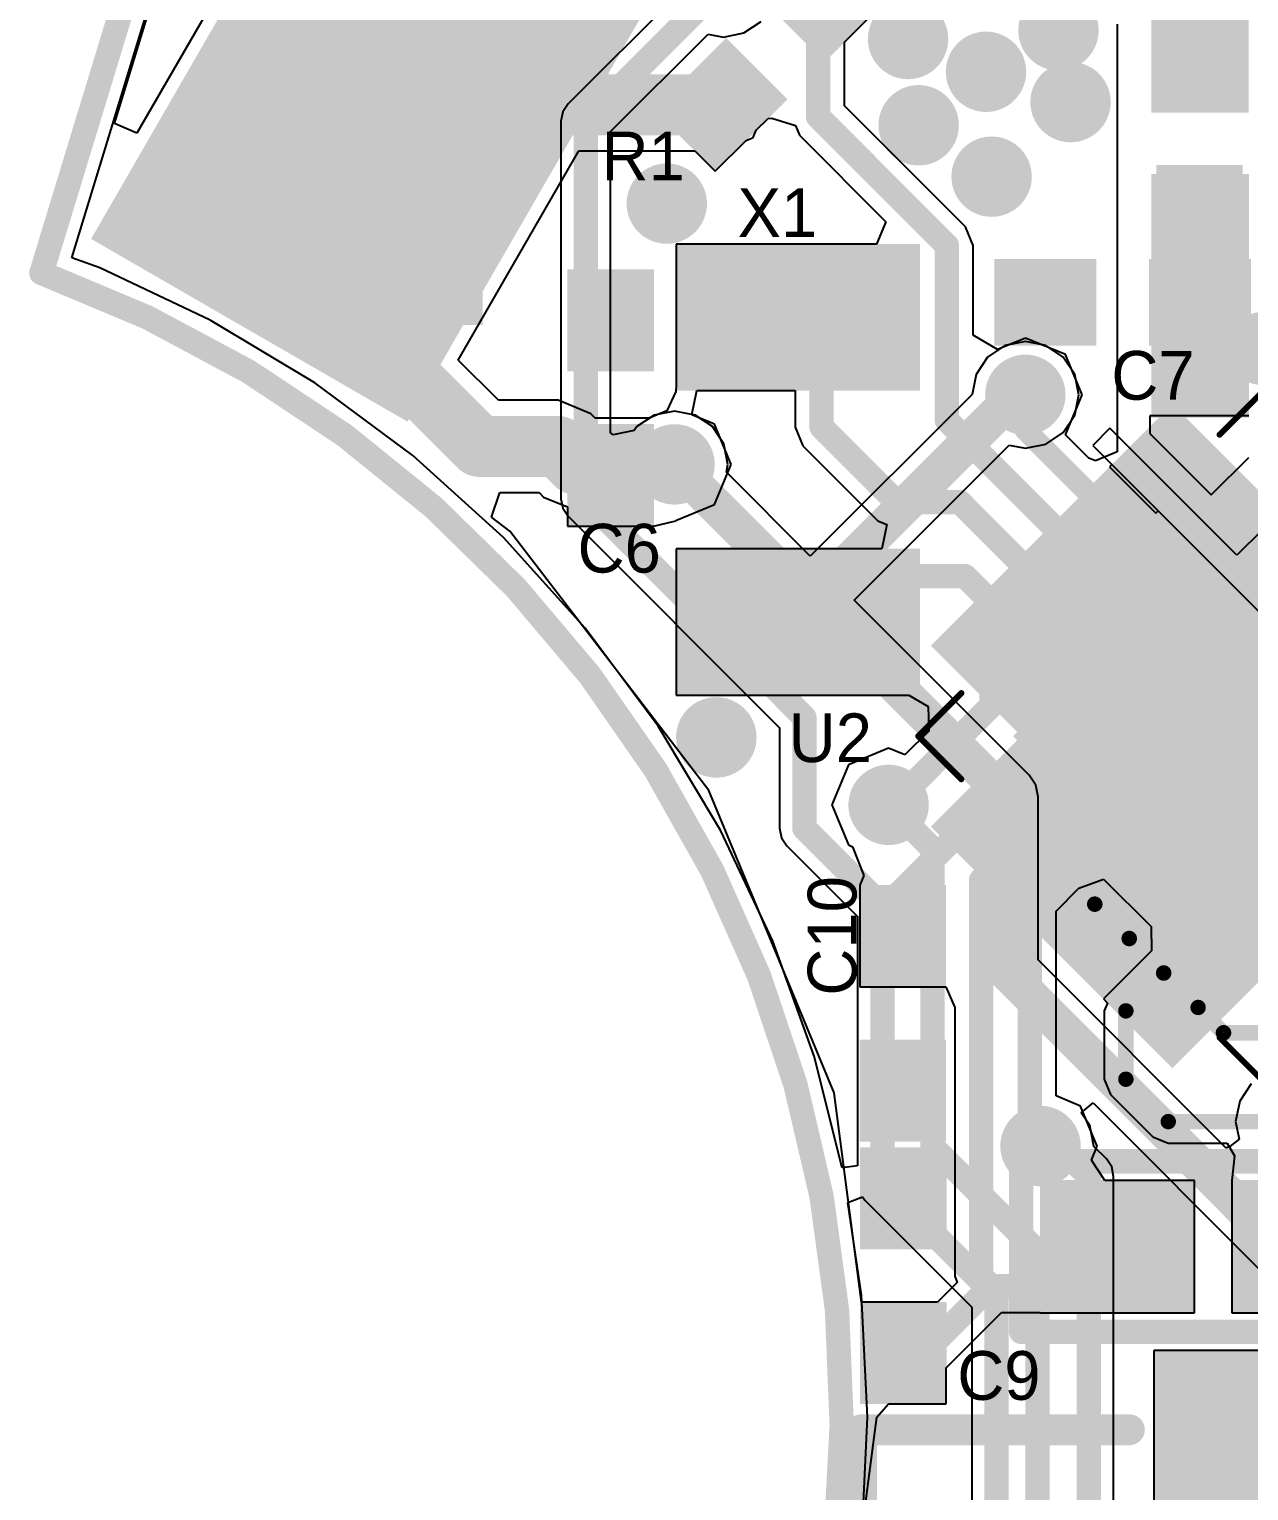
# Model space of a CAD drawing. Header units: millimetres. Extents: x 64.1 to 110.6, y 33.8 to 63.7.
# Drawn here: x 64.09 to 74.1, y 44.92 to 56.92 of the extents above; entities that cross this region are included whole.
import ezdxf

# ---------------------------------------------------------------- set-up
doc = ezdxf.new("R2010")
doc.units = ezdxf.units.MM
for name, color, linetype in [('BottomLayer', 5, 'Continuous'), ('KeepOutLayer', 6, 'Continuous'), ('MultiLayer', 9, 'Continuous'), ('TopLayer', 1, 'Continuous'), ('TopOverlay', 2, 'Continuous'), ('TopPaste', 8, 'Continuous'), ('TopSolder', 216, 'Continuous'), ('ViaHoleLayer', 16, 'Continuous')]:
    doc.layers.add(name, color=color, linetype=linetype)

# ---------------------------------------------------------------- blocks, each defined once
blk = doc.blocks.new('BUZZER_9X9_1')
at = {"layer": 'TopLayer'}
for points in [[(-0.65, -1.75), (0.65, -1.75), (-0.65, 1.75), (0.65, 1.75)], [(8.05, -1.75), (9.35, -1.75), (8.05, 1.75), (9.35, 1.75)]]:
    blk.add_solid(points, dxfattribs=at)
at = {"layer": 'TopOverlay', "const_width": 0.254}
for points in [[(8.9, 4.75), (-0.1, 4.75)], [(-0.1, 2.1), (-0.1, 4.75)], [(3.25, 3.25), (3.25, 4.75)], [(5.25, 3.25), (5.25, 4.75)], [(8.9, 2.05), (8.9, 4.7)], [(5.25, 3.25), (3.25, 3.25)], [(-0.1, -4.25), (-0.1, -2.05)], [(8.9, -4.25), (8.9, -2.05)], [(5.25, -2.7), (3.25, -2.7)], [(3.25, -4.2), (3.25, -2.7)], [(5.25, -4.2), (5.25, -2.7)], [(8.9, -4.25), (-0.1, -4.25)]]:
    blk.add_lwpolyline(points, dxfattribs=at)
at = {"layer": 'TopOverlay', "const_width": 0.127}
for points in [[(-0.163, 4.75, 1), (-0.036, 4.75, 1)], [(-0.163, 4.75, 1), (-0.036, 4.75, 1)], [(3.186, 4.75, 1), (3.313, 4.75, 1)], [(5.186, 4.75, 1), (5.313, 4.75, 1)], [(8.836, 4.75, 1), (8.963, 4.75, 1)], [(8.836, 4.7, 1), (8.963, 4.7, 1)], [(3.637, 4.1, 1), (3.764, 4.1, 1)], [(4.887, 4.1, 1), (5.014, 4.1, 1)], [(3.858, 3.607, 1), (3.985, 3.607, 1)], [(4.715, 3.607, 1), (4.842, 3.607, 1)], [(3.186, 3.25, 1), (3.313, 3.25, 1)], [(3.186, 3.25, 1), (3.313, 3.25, 1)], [(5.186, 3.25, 1), (5.313, 3.25, 1)], [(5.186, 3.25, 1), (5.313, 3.25, 1)], [(-0.163, 2.1, 1), (-0.036, 2.1, 1)], [(8.836, 2.05, 1), (8.963, 2.05, 1)], [(-0.163, -2.05, 1), (-0.036, -2.05, 1)], [(8.836, -2.05, 1), (8.963, -2.05, 1)], [(3.186, -2.7, 1), (3.313, -2.7, 1)], [(3.186, -2.7, 1), (3.313, -2.7, 1)], [(5.186, -2.7, 1), (5.313, -2.7, 1)], [(5.186, -2.7, 1), (5.313, -2.7, 1)], [(3.758, -3.057, 1), (3.885, -3.057, 1)], [(4.615, -3.057, 1), (4.742, -3.057, 1)], [(3.586, -3.55, 1), (3.713, -3.55, 1)], [(4.836, -3.55, 1), (4.963, -3.55, 1)], [(3.186, -4.2, 1), (3.313, -4.2, 1)], [(5.186, -4.2, 1), (5.313, -4.2, 1)], [(-0.163, -4.25, 1), (-0.036, -4.25, 1)], [(-0.163, -4.25, 1), (-0.036, -4.25, 1)], [(8.836, -4.25, 1), (8.963, -4.25, 1)], [(8.836, -4.25, 1), (8.963, -4.25, 1)]]:
    blk.add_lwpolyline(points, format="xyb", close=True, dxfattribs=at)
at = {"layer": 'TopOverlay', "const_width": 0.254}
for points in [[(3.7, 4.1, -0.56619), (4.95, 4.1)], [(3.921, 3.607, -0.566188), (4.779, 3.607)], [(4.679, -3.057, -0.566188), (3.821, -3.057)], [(4.9, -3.55, -0.56619), (3.65, -3.55)]]:
    blk.add_lwpolyline(points, format="xyb", dxfattribs=at)
at = {"layer": 'TopPaste'}
for points in [[(-0.65, -1.75), (0.65, -1.75), (-0.65, 1.75), (0.65, 1.75)], [(8.05, -1.75), (9.35, -1.75), (8.05, 1.75), (9.35, 1.75)]]:
    blk.add_solid(points, dxfattribs=at)
at = {"layer": 'TopSolder'}
for points in [[(-0.752, -1.852), (0.752, -1.852), (-0.752, 1.852), (0.752, 1.852)], [(7.948, -1.852), (9.452, -1.852), (7.948, 1.852), (9.452, 1.852)]]:
    blk.add_solid(points, dxfattribs=at)
blk = doc.blocks.new('0402_8')
at = {"layer": 'TopLayer'}
for points in [[(-0.9525, -0.254), (-0.3175, -0.254), (-0.9525, 0.254), (-0.3175, 0.254)], [(0.3175, -0.254), (0.9525, -0.254), (0.3175, 0.254), (0.9525, 0.254)]]:
    blk.add_solid(points, dxfattribs=at)
at = {"layer": 'TopPaste'}
for points in [[(-0.9525, -0.254), (-0.3175, -0.254), (-0.9525, 0.254), (-0.3175, 0.254)], [(0.3175, -0.254), (0.9525, -0.254), (0.3175, 0.254), (0.9525, 0.254)]]:
    blk.add_solid(points, dxfattribs=at)
at = {"layer": 'TopSolder'}
for points in [[(-1.0541, -0.3556), (-0.2159, -0.3556), (-1.0541, 0.3556), (-0.2159, 0.3556)], [(0.2159, -0.3556), (1.0541, -0.3556), (0.2159, 0.3556), (1.0541, 0.3556)]]:
    blk.add_solid(points, dxfattribs=at)
blk = doc.blocks.new('EM9304V01_QFN28_4X4_13')
at = {"layer": 'TopLayer'}
for points in [[(-1.3, 1.55), (-1.1, 1.55), (-1.3, 2.35), (-1.1, 2.35)], [(-0.9, 1.55), (-0.7, 1.55), (-0.9, 2.35), (-0.7, 2.35)], [(-0.515, 1.55), (-0.285, 1.55), (-0.515, 2.35), (-0.285, 2.35)], [(-0.1, 1.55), (0.1, 1.55), (-0.1, 2.35), (0.1, 2.35)], [(0.3, 1.55), (0.5, 1.55), (0.3, 2.35), (0.5, 2.35)], [(0.7, 1.55), (0.9, 1.55), (0.7, 2.35), (0.9, 2.35)], [(1.1, 1.55), (1.3, 1.55), (1.1, 2.35), (1.3, 2.35)], [(-1.55, 1.1), (-1.55, 1.3), (-2.35, 1.1), (-2.35, 1.3)], [(-1.2, -1.2), (1.2, -1.2), (-1.2, 1.2), (1.2, 1.2)], [(2.35, 1.1), (2.35, 1.3), (1.55, 1.1), (1.55, 1.3)], [(-1.55, 0.7), (-1.55, 0.9), (-2.35, 0.7), (-2.35, 0.9)], [(2.35, 0.7), (2.35, 0.9), (1.55, 0.7), (1.55, 0.9)], [(-1.55, 0.3), (-1.55, 0.5), (-2.35, 0.3), (-2.35, 0.5)], [(2.35, 0.3), (2.35, 0.5), (1.55, 0.3), (1.55, 0.5)], [(-1.55, -0.1), (-1.55, 0.1), (-2.35, -0.1), (-2.35, 0.1)], [(2.35, -0.1), (2.35, 0.1), (1.55, -0.1), (1.55, 0.1)], [(-1.55, -0.5), (-1.55, -0.3), (-2.35, -0.5), (-2.35, -0.3)], [(2.35, -0.515), (2.35, -0.285), (1.55, -0.515), (1.55, -0.285)], [(-1.55, -0.9), (-1.55, -0.7), (-2.35, -0.9), (-2.35, -0.7)], [(2.35, -0.9), (2.35, -0.7), (1.55, -0.9), (1.55, -0.7)], [(-1.55, -1.3), (-1.55, -1.1), (-2.35, -1.3), (-2.35, -1.1)], [(2.35, -1.3), (2.35, -1.1), (1.55, -1.3), (1.55, -1.1)], [(-1.3, -2.35), (-1.1, -2.35), (-1.3, -1.55), (-1.1, -1.55)], [(-0.9, -2.35), (-0.7, -2.35), (-0.9, -1.55), (-0.7, -1.55)], [(-0.5, -2.35), (-0.3, -2.35), (-0.5, -1.55), (-0.3, -1.55)], [(-0.1, -2.35), (0.1, -2.35), (-0.1, -1.55), (0.1, -1.55)], [(0.3, -2.35), (0.5, -2.35), (0.3, -1.55), (0.5, -1.55)], [(0.7, -2.35), (0.9, -2.35), (0.7, -1.55), (0.9, -1.55)], [(1.1, -2.35), (1.3, -2.35), (1.1, -1.55), (1.3, -1.55)]]:
    blk.add_solid(points, dxfattribs=at)
at = {"layer": 'TopOverlay'}
for points, const_width in [([(-2.2, 2.25, 1), (-2.3, 2.25, 1)], 0.5), ([(-2.425, 2.25, 1), (-2.175, 2.25, 1)], 0.25), ([(-2.325, 2.25, 1), (-2.075, 2.25, 1)], 0.25), ([(-2.013, 2, 1), (-1.988, 2, 1)], 0.025), ([(-2.013, 2, 1), (-1.988, 2, 1)], 0.025), ([(-1.513, 2, 1), (-1.488, 2, 1)], 0.025), ([(1.488, 2, 1), (1.513, 2, 1)], 0.025), ([(1.988, 2, 1), (2.013, 2, 1)], 0.025), ([(1.988, 2, 1), (2.013, 2, 1)], 0.025), ([(-2.013, 1.5, 1), (-1.988, 1.5, 1)], 0.025), ([(1.988, 1.5, 1), (2.013, 1.5, 1)], 0.025), ([(-2.012, -1.5, 1), (-1.987, -1.5, 1)], 0.025), ([(1.988, -1.5, 1), (2.013, -1.5, 1)], 0.025), ([(-2.012, -2, 1), (-1.987, -2, 1)], 0.025), ([(-2.012, -2, 1), (-1.987, -2, 1)], 0.025), ([(-1.513, -2, 1), (-1.488, -2, 1)], 0.025), ([(1.488, -2, 1), (1.513, -2, 1)], 0.025), ([(1.988, -2, 1), (2.013, -2, 1)], 0.025), ([(1.988, -2, 1), (2.013, -2, 1)], 0.025)]:
    blk.add_lwpolyline(points, format="xyb", close=True, dxfattribs=dict(at, const_width=const_width))
at = {"layer": 'TopOverlay', "const_width": 0.05}
for points in [[(-2, 2), (-1.5, 2)], [(-2, 1.5), (-2, 2)], [(1.5, 2), (2, 2)], [(2, 1.5), (2, 2)], [(-2, -2), (-2, -1.5)], [(2, -2), (2, -1.5)], [(-2, -2), (-1.5, -2)], [(1.5, -2), (2, -2)]]:
    blk.add_lwpolyline(points, dxfattribs=at)
at = {"layer": 'TopPaste'}
for points in [[(-1.3, 1.55), (-1.1, 1.55), (-1.3, 2.35), (-1.1, 2.35)], [(-0.9, 1.55), (-0.7, 1.55), (-0.9, 2.35), (-0.7, 2.35)], [(-0.515, 1.55), (-0.285, 1.55), (-0.515, 2.35), (-0.285, 2.35)], [(-0.1, 1.55), (0.1, 1.55), (-0.1, 2.35), (0.1, 2.35)], [(0.3, 1.55), (0.5, 1.55), (0.3, 2.35), (0.5, 2.35)], [(0.7, 1.55), (0.9, 1.55), (0.7, 2.35), (0.9, 2.35)], [(1.1, 1.55), (1.3, 1.55), (1.1, 2.35), (1.3, 2.35)], [(-1.55, 1.1), (-1.55, 1.3), (-2.35, 1.1), (-2.35, 1.3)], [(-1.2, -1.2), (1.2, -1.2), (-1.2, 1.2), (1.2, 1.2)], [(2.35, 1.1), (2.35, 1.3), (1.55, 1.1), (1.55, 1.3)], [(-1.55, 0.7), (-1.55, 0.9), (-2.35, 0.7), (-2.35, 0.9)], [(2.35, 0.7), (2.35, 0.9), (1.55, 0.7), (1.55, 0.9)], [(-1.55, 0.3), (-1.55, 0.5), (-2.35, 0.3), (-2.35, 0.5)], [(2.35, 0.3), (2.35, 0.5), (1.55, 0.3), (1.55, 0.5)], [(-1.55, -0.1), (-1.55, 0.1), (-2.35, -0.1), (-2.35, 0.1)], [(2.35, -0.1), (2.35, 0.1), (1.55, -0.1), (1.55, 0.1)], [(-1.55, -0.5), (-1.55, -0.3), (-2.35, -0.5), (-2.35, -0.3)], [(2.35, -0.515), (2.35, -0.285), (1.55, -0.515), (1.55, -0.285)], [(-1.55, -0.9), (-1.55, -0.7), (-2.35, -0.9), (-2.35, -0.7)], [(2.35, -0.9), (2.35, -0.7), (1.55, -0.9), (1.55, -0.7)], [(-1.55, -1.3), (-1.55, -1.1), (-2.35, -1.3), (-2.35, -1.1)], [(2.35, -1.3), (2.35, -1.1), (1.55, -1.3), (1.55, -1.1)], [(-1.3, -2.35), (-1.1, -2.35), (-1.3, -1.55), (-1.1, -1.55)], [(-0.9, -2.35), (-0.7, -2.35), (-0.9, -1.55), (-0.7, -1.55)], [(-0.5, -2.35), (-0.3, -2.35), (-0.5, -1.55), (-0.3, -1.55)], [(-0.1, -2.35), (0.1, -2.35), (-0.1, -1.55), (0.1, -1.55)], [(0.3, -2.35), (0.5, -2.35), (0.3, -1.55), (0.5, -1.55)], [(0.7, -2.35), (0.9, -2.35), (0.7, -1.55), (0.9, -1.55)], [(1.1, -2.35), (1.3, -2.35), (1.1, -1.55), (1.3, -1.55)]]:
    blk.add_solid(points, dxfattribs=at)
at = {"layer": 'TopSolder'}
for points in [[(-1.402, 1.448), (-0.998, 1.448), (-1.402, 2.452), (-0.998, 2.452)], [(-1.002, 1.448), (-0.598, 1.448), (-1.002, 2.452), (-0.598, 2.452)], [(-0.617, 1.448), (-0.183, 1.448), (-0.617, 2.452), (-0.183, 2.452)], [(-0.202, 1.448), (0.202, 1.448), (-0.202, 2.452), (0.202, 2.452)], [(0.198, 1.448), (0.602, 1.448), (0.198, 2.452), (0.602, 2.452)], [(0.598, 1.448), (1.002, 1.448), (0.598, 2.452), (1.002, 2.452)], [(0.998, 1.448), (1.402, 1.448), (0.998, 2.452), (1.402, 2.452)], [(-1.45, -1.45), (1.45, -1.45), (-1.45, 1.45), (1.45, 1.45)], [(-1.448, 0.998), (-1.448, 1.402), (-2.452, 0.998), (-2.452, 1.402)], [(2.452, 0.998), (2.452, 1.402), (1.448, 0.998), (1.448, 1.402)], [(-1.302, -1.302), (1.302, -1.302), (-1.302, 1.302), (1.302, 1.302)], [(-1.448, 0.598), (-1.448, 1.002), (-2.452, 0.598), (-2.452, 1.002)], [(2.452, 0.598), (2.452, 1.002), (1.448, 0.598), (1.448, 1.002)], [(-1.448, 0.198), (-1.448, 0.602), (-2.452, 0.198), (-2.452, 0.602)], [(2.452, 0.198), (2.452, 0.602), (1.448, 0.198), (1.448, 0.602)], [(-1.448, -0.202), (-1.448, 0.202), (-2.452, -0.202), (-2.452, 0.202)], [(2.452, -0.202), (2.452, 0.202), (1.448, -0.202), (1.448, 0.202)], [(-1.448, -0.602), (-1.448, -0.198), (-2.452, -0.602), (-2.452, -0.198)], [(2.452, -0.617), (2.452, -0.183), (1.448, -0.617), (1.448, -0.183)], [(-1.448, -1.002), (-1.448, -0.598), (-2.452, -1.002), (-2.452, -0.598)], [(2.452, -1.002), (2.452, -0.598), (1.448, -1.002), (1.448, -0.598)], [(-1.448, -1.402), (-1.448, -0.998), (-2.452, -1.402), (-2.452, -0.998)], [(2.452, -1.402), (2.452, -0.998), (1.448, -1.402), (1.448, -0.998)], [(-1.402, -2.452), (-0.998, -2.452), (-1.402, -1.448), (-0.998, -1.448)], [(-1.002, -2.452), (-0.598, -2.452), (-1.002, -1.448), (-0.598, -1.448)], [(-0.602, -2.452), (-0.198, -2.452), (-0.602, -1.448), (-0.198, -1.448)], [(-0.202, -2.452), (0.202, -2.452), (-0.202, -1.448), (0.202, -1.448)], [(0.198, -2.452), (0.602, -2.452), (0.198, -1.448), (0.602, -1.448)], [(0.598, -2.452), (1.002, -2.452), (0.598, -1.448), (1.002, -1.448)], [(0.998, -2.452), (1.402, -2.452), (0.998, -1.448), (1.402, -1.448)]]:
    blk.add_solid(points, dxfattribs=at)
blk = doc.blocks.new('0402_17')
at = {"layer": 'TopLayer'}
for points in [[(-0.9525, -0.254), (-0.3175, -0.254), (-0.9525, 0.254), (-0.3175, 0.254)], [(0.3175, -0.254), (0.9525, -0.254), (0.3175, 0.254), (0.9525, 0.254)]]:
    blk.add_solid(points, dxfattribs=at)
at = {"layer": 'TopPaste'}
for points in [[(-0.9525, -0.254), (-0.3175, -0.254), (-0.9525, 0.254), (-0.3175, 0.254)], [(0.3175, -0.254), (0.9525, -0.254), (0.3175, 0.254), (0.9525, 0.254)]]:
    blk.add_solid(points, dxfattribs=at)
at = {"layer": 'TopSolder'}
for points in [[(-1.0541, -0.3556), (-0.2159, -0.3556), (-1.0541, 0.3556), (-0.2159, 0.3556)], [(0.2159, -0.3556), (1.0541, -0.3556), (0.2159, 0.3556), (1.0541, 0.3556)]]:
    blk.add_solid(points, dxfattribs=at)
blk = doc.blocks.new('0402_18')
at = {"layer": 'TopLayer'}
for points in [[(-0.9525, -0.254), (-0.3175, -0.254), (-0.9525, 0.254), (-0.3175, 0.254)], [(0.3175, -0.254), (0.9525, -0.254), (0.3175, 0.254), (0.9525, 0.254)]]:
    blk.add_solid(points, dxfattribs=at)
at = {"layer": 'TopPaste'}
for points in [[(-0.9525, -0.254), (-0.3175, -0.254), (-0.9525, 0.254), (-0.3175, 0.254)], [(0.3175, -0.254), (0.9525, -0.254), (0.3175, 0.254), (0.9525, 0.254)]]:
    blk.add_solid(points, dxfattribs=at)
at = {"layer": 'TopSolder'}
for points in [[(-1.0541, -0.3556), (-0.2159, -0.3556), (-1.0541, 0.3556), (-0.2159, 0.3556)], [(0.2159, -0.3556), (1.0541, -0.3556), (0.2159, 0.3556), (1.0541, 0.3556)]]:
    blk.add_solid(points, dxfattribs=at)
blk = doc.blocks.new('0402_19')
at = {"layer": 'TopLayer'}
for points in [[(-0.9525, -0.254), (-0.3175, -0.254), (-0.9525, 0.254), (-0.3175, 0.254)], [(0.3175, -0.254), (0.9525, -0.254), (0.3175, 0.254), (0.9525, 0.254)]]:
    blk.add_solid(points, dxfattribs=at)
at = {"layer": 'TopPaste'}
for points in [[(-0.9525, -0.254), (-0.3175, -0.254), (-0.9525, 0.254), (-0.3175, 0.254)], [(0.3175, -0.254), (0.9525, -0.254), (0.3175, 0.254), (0.9525, 0.254)]]:
    blk.add_solid(points, dxfattribs=at)
at = {"layer": 'TopSolder'}
for points in [[(-1.0541, -0.3556), (-0.2159, -0.3556), (-1.0541, 0.3556), (-0.2159, 0.3556)], [(0.2159, -0.3556), (1.0541, -0.3556), (0.2159, 0.3556), (1.0541, 0.3556)]]:
    blk.add_solid(points, dxfattribs=at)
blk = doc.blocks.new('0603_21')
at = {"layer": 'TopLayer'}
for points in [[(-1.321, -0.445), (-0.254, -0.445), (-1.321, 0.445), (-0.254, 0.445)], [(0.254, -0.445), (1.321, -0.445), (0.254, 0.445), (1.321, 0.445)]]:
    blk.add_solid(points, dxfattribs=at)
at = {"layer": 'TopOverlay', "const_width": 0.2}
for points in [[(1.576, 0.7), (-1.576, 0.7)], [(-1.576, 0.7), (-1.576, -0.7)], [(1.576, 0.7), (1.576, -0.7)], [(1.576, -0.7), (-1.576, -0.7)]]:
    blk.add_lwpolyline(points, dxfattribs=at)
at = {"layer": 'TopOverlay', "const_width": 0.1}
for points in [[(-1.626, 0.7, 1), (-1.526, 0.7, 1)], [(-1.626, 0.7, 1), (-1.526, 0.7, 1)], [(1.526, 0.7, 1), (1.626, 0.7, 1)], [(1.526, 0.7, 1), (1.626, 0.7, 1)], [(-1.626, -0.7, 1), (-1.526, -0.7, 1)], [(-1.626, -0.7, 1), (-1.526, -0.7, 1)], [(1.526, -0.7, 1), (1.626, -0.7, 1)], [(1.526, -0.7, 1), (1.626, -0.7, 1)]]:
    blk.add_lwpolyline(points, format="xyb", close=True, dxfattribs=at)
at = {"layer": 'TopPaste'}
for points in [[(-1.321, -0.445), (-0.254, -0.445), (-1.321, 0.445), (-0.254, 0.445)], [(0.254, -0.445), (1.321, -0.445), (0.254, 0.445), (1.321, 0.445)]]:
    blk.add_solid(points, dxfattribs=at)
at = {"layer": 'TopSolder'}
for points in [[(-1.422, -0.546), (-0.152, -0.546), (-1.422, 0.546), (-0.152, 0.546)], [(0.152, -0.546), (1.422, -0.546), (0.152, 0.546), (1.422, 0.546)]]:
    blk.add_solid(points, dxfattribs=at)
blk = doc.blocks.new('0402_22')
at = {"layer": 'TopLayer'}
for points in [[(-0.9525, -0.254), (-0.3175, -0.254), (-0.9525, 0.254), (-0.3175, 0.254)], [(0.3175, -0.254), (0.9525, -0.254), (0.3175, 0.254), (0.9525, 0.254)]]:
    blk.add_solid(points, dxfattribs=at)
at = {"layer": 'TopPaste'}
for points in [[(-0.9525, -0.254), (-0.3175, -0.254), (-0.9525, 0.254), (-0.3175, 0.254)], [(0.3175, -0.254), (0.9525, -0.254), (0.3175, 0.254), (0.9525, 0.254)]]:
    blk.add_solid(points, dxfattribs=at)
at = {"layer": 'TopSolder'}
for points in [[(-1.0541, -0.3556), (-0.2159, -0.3556), (-1.0541, 0.3556), (-0.2159, 0.3556)], [(0.2159, -0.3556), (1.0541, -0.3556), (0.2159, 0.3556), (1.0541, 0.3556)]]:
    blk.add_solid(points, dxfattribs=at)
blk = doc.blocks.new('0402_23')
at = {"layer": 'TopLayer'}
for points in [[(-0.9525, -0.254), (-0.3175, -0.254), (-0.9525, 0.254), (-0.3175, 0.254)], [(0.3175, -0.254), (0.9525, -0.254), (0.3175, 0.254), (0.9525, 0.254)]]:
    blk.add_solid(points, dxfattribs=at)
at = {"layer": 'TopPaste'}
for points in [[(-0.9525, -0.254), (-0.3175, -0.254), (-0.9525, 0.254), (-0.3175, 0.254)], [(0.3175, -0.254), (0.9525, -0.254), (0.3175, 0.254), (0.9525, 0.254)]]:
    blk.add_solid(points, dxfattribs=at)
at = {"layer": 'TopSolder'}
for points in [[(-1.0541, -0.3556), (-0.2159, -0.3556), (-1.0541, 0.3556), (-0.2159, 0.3556)], [(0.2159, -0.3556), (1.0541, -0.3556), (0.2159, 0.3556), (1.0541, 0.3556)]]:
    blk.add_solid(points, dxfattribs=at)
blk = doc.blocks.new('C_______CM7V_T1A_24')
at = {"layer": 'TopLayer'}
for points in [[(-1.75, -0.9), (-0.75, -0.9), (-1.75, 0.9), (-0.75, 0.9)], [(0.75, -0.9), (1.75, -0.9), (0.75, 0.9), (1.75, 0.9)]]:
    blk.add_solid(points, dxfattribs=at)
at = {"layer": 'TopPaste'}
for points in [[(-1.75, -0.9), (-0.75, -0.9), (-1.75, 0.9), (-0.75, 0.9)], [(0.75, -0.9), (1.75, -0.9), (0.75, 0.9), (1.75, 0.9)]]:
    blk.add_solid(points, dxfattribs=at)
at = {"layer": 'TopSolder'}
for points in [[(-1.852, -1.002), (-0.648, -1.002), (-1.852, 1.001), (-0.648, 1.001)], [(0.648, -1.002), (1.852, -1.002), (0.648, 1.001), (1.852, 1.001)]]:
    blk.add_solid(points, dxfattribs=at)

msp = doc.modelspace()

# ---------------------------------------------------------------- linework, layer by layer
at = {"layer": 'BottomLayer'}
for p, q in [((64.44, 55.04), (66.979, 63.369)), ((69.375, 57.167), (68.514, 56.306)), ((68.863, 56.077), (69.664, 56.878)), ((69.664, 56.878), (69.789, 56.853)), ((69.789, 56.853), (69.957, 56.887)), ((69.957, 56.887), (70.099, 56.982)), ((68.514, 56.306), (68.47, 56.24)), ((68.47, 56.24), (68.455, 56.162)), ((68.455, 56.162), (68.455, 53.063)), ((68.863, 53.603), (68.863, 56.077)), ((64.669, 54.958), (64.44, 55.04)), ((65.575, 54.53), (64.669, 54.958)), ((66.434, 54.015), (65.575, 54.53)), ((72.268, 54.355), (72.1, 54.321)), ((72.436, 54.321), (72.268, 54.355)), ((72.1, 54.321), (71.958, 54.226)), ((72.578, 54.226), (72.436, 54.321)), ((71.958, 54.226), (71.863, 54.084)), ((72.673, 54.084), (72.578, 54.226)), ((67.239, 53.418), (66.434, 54.015)), ((71.863, 54.084), (71.83, 53.92)), ((72.707, 53.916), (72.673, 54.084)), ((71.83, 53.92), (70.501, 52.592)), ((72.673, 53.748), (72.707, 53.916)), ((69.22, 53.75), (69.078, 53.655)), ((69.388, 53.783), (69.22, 53.75)), ((69.556, 53.75), (69.388, 53.783)), ((69.698, 53.655), (69.556, 53.75)), ((69.078, 53.655), (69.056, 53.622)), ((69.793, 53.513), (69.698, 53.655)), ((72.578, 53.606), (72.673, 53.748)), ((68.883, 53.589), (68.863, 53.603)), ((69.056, 53.622), (68.883, 53.589)), ((69.826, 53.345), (69.793, 53.513)), ((72.268, 53.478), (72.436, 53.511)), ((72.436, 53.511), (72.578, 53.606)), ((67.982, 52.745), (67.239, 53.418)), ((70.862, 52.231), (72.135, 53.504)), ((72.135, 53.504), (72.268, 53.478)), ((69.813, 53.28), (69.826, 53.345)), ((70.501, 52.592), (69.813, 53.28)), ((68.455, 53.063), (68.47, 52.985)), ((68.47, 52.985), (68.514, 52.919)), ((68.514, 52.919), (70.25, 51.183)), ((68.655, 52.002), (67.982, 52.745)), ((72.298, 50.795), (70.862, 52.231)), ((69.252, 51.197), (68.655, 52.002)), ((69.767, 50.338), (69.252, 51.197)), ((70.25, 51.183), (70.25, 50.358)), ((72.354, 50.712), (72.298, 50.795)), ((72.373, 50.615), (72.354, 50.712)), ((72.373, 49.277), (72.373, 50.615)), ((70.195, 49.432), (69.767, 50.338)), ((70.25, 50.358), (70.266, 50.28)), ((70.266, 50.28), (70.31, 50.214)), ((70.31, 50.214), (70.89, 49.634)), ((70.89, 49.634), (70.89, 47.587)), ((70.533, 48.488), (70.195, 49.432)), ((73.918, 47.732), (72.373, 49.277)), ((70.763, 47.571), (70.533, 48.488)), ((74.123, 48.26), (74.028, 48.118)), ((74.028, 48.118), (73.994, 47.95)), ((72.727, 48.022), (72.826, 48.103)), ((72.798, 47.917), (72.727, 48.022)), ((72.826, 48.103), (74.211, 46.718)), ((72.831, 47.749), (72.798, 47.917)), ((73.994, 47.95), (74.023, 47.807)), ((74.023, 47.807), (73.946, 47.745)), ((72.831, 47.747), (72.831, 47.749)), ((72.933, 47.644), (72.831, 47.747)), ((72.977, 47.578), (72.933, 47.644)), ((73.946, 47.745), (73.918, 47.732)), ((70.89, 47.587), (70.763, 47.571)), ((72.993, 47.5), (72.977, 47.578)), ((72.993, 44.786), (72.993, 47.5)), ((72.993, 47.5), (72.993, 47.5)), ((70.811, 47.285), (70.932, 47.332)), ((70.924, 46.524), (70.811, 47.285)), ((70.932, 47.332), (70.949, 47.306)), ((70.949, 47.306), (71.828, 46.428)), ((70.973, 45.524), (70.924, 46.524)), ((71.828, 46.428), (71.828, 43.662)), ((70.924, 44.523), (70.973, 45.524))]:
    msp.add_line(p, q, dxfattribs=at)
for points, const_width in [([(68.659, 56.162), (69.789, 57.292)], 0.2), ([(68.659, 53.063), (68.659, 56.162)], 0.2), ([(72.207, 53.916), (72.268, 53.916)], 0.5), ([(70.501, 52.231), (72.187, 53.916)], 0.3), ([(72.187, 53.916), (72.207, 53.916)], 0.3), ([(69.388, 53.345), (70.501, 52.231)], 0.3), ([(68.659, 53.063), (70.454, 51.267)], 0.2), ([(70.501, 52.231), (72.118, 50.615)], 0.3), ([(70.454, 50.358), (70.454, 51.267)], 0.2), ([(72.118, 49.172), (72.118, 50.615)], 0.3), ([(71.145, 50.55), (71.506, 50.189)], 0.2), ([(70.454, 50.358), (71.094, 49.719)], 0.2), ([(71.506, 47.746), (71.506, 50.189)], 0.2), ([(71.094, 47.45), (71.094, 49.719)], 0.2), ([(72.118, 49.172), (74.391, 46.898)], 0.3), ([(71.506, 47.746), (72.367, 46.885)], 0.2), ([(72.392, 47.749), (72.54, 47.749)], 0.2), ([(72.54, 47.749), (72.789, 47.5)], 0.2), ([(71.094, 47.45), (72.032, 46.512)], 0.2), ([(72.789, 44.701), (72.789, 47.5)], 0.2), ([(72.367, 44.18), (72.367, 46.885)], 0.2), ([(72.032, 43.662), (72.032, 46.512)], 0.2)]:
    msp.add_lwpolyline(points, dxfattribs=dict(at, const_width=const_width))
for points, const_width in [([(72.375, 56.908, 1), (72.705, 56.908, 1)], 0.33), ([(71.14, 56.837, 1), (71.47, 56.837, 1)], 0.33), ([(71.78, 56.568, 1), (72.11, 56.568, 1)], 0.33), ([(72.474, 56.319, 1), (72.804, 56.319, 1)], 0.33), ([(71.227, 56.129, 1), (71.557, 56.129, 1)], 0.33), ([(68.609, 56.162, 1), (68.709, 56.162, 1)], 0.1), ([(68.609, 56.162, 1), (68.709, 56.162, 1)], 0.1), ([(71.826, 55.707, 1), (72.156, 55.707, 1)], 0.33), ([(69.159, 55.486, 1), (69.489, 55.486, 1)], 0.33), ([(72.103, 53.916, 1), (72.433, 53.916, 1)], 0.33), ([(72.082, 53.916, 1), (72.332, 53.916, 1)], 0.25), ([(72.143, 53.916, 1), (72.393, 53.916, 1)], 0.25), ([(72.112, 53.916, 1), (72.262, 53.916, 1)], 0.15), ([(72.112, 53.916, 1), (72.262, 53.916, 1)], 0.15), ([(72.132, 53.916, 1), (72.282, 53.916, 1)], 0.15), ([(69.223, 53.345, 1), (69.553, 53.345, 1)], 0.33), ([(69.313, 53.345, 1), (69.463, 53.345, 1)], 0.15), ([(68.609, 53.063, 1), (68.709, 53.063, 1)], 0.1), ([(68.609, 53.063, 1), (68.709, 53.063, 1)], 0.1), ([(70.427, 52.231, 1), (70.576, 52.231, 1)], 0.15), ([(70.427, 52.231, 1), (70.576, 52.231, 1)], 0.15), ([(70.427, 52.231, 1), (70.576, 52.231, 1)], 0.15), ([(73.683, 51.927, 1), (73.933, 51.927, 1)], 0.25), ([(69.565, 51.104, 1), (69.896, 51.104, 1)], 0.33), ([(70.404, 51.267, 1), (70.504, 51.267, 1)], 0.1), ([(70.404, 51.267, 1), (70.504, 51.267, 1)], 0.1), ([(72.949, 51.114, 1), (73.199, 51.114, 1)], 0.25), ([(70.98, 50.55, 1), (71.31, 50.55, 1)], 0.33), ([(72.043, 50.615, 1), (72.193, 50.615, 1)], 0.15), ([(72.043, 50.615, 1), (72.193, 50.615, 1)], 0.15), ([(71.095, 50.55, 1), (71.195, 50.55, 1)], 0.1), ([(73.683, 50.268, 1), (73.933, 50.268, 1)], 0.25), ([(70.404, 50.358, 1), (70.504, 50.358, 1)], 0.1), ([(70.404, 50.358, 1), (70.504, 50.358, 1)], 0.1), ([(71.456, 50.189, 1), (71.556, 50.189, 1)], 0.1), ([(71.456, 50.189, 1), (71.556, 50.189, 1)], 0.1), ([(71.044, 49.719, 1), (71.144, 49.719, 1)], 0.1), ([(71.044, 49.719, 1), (71.144, 49.719, 1)], 0.1), ([(72.043, 49.172, 1), (72.193, 49.172, 1)], 0.15), ([(72.043, 49.172, 1), (72.193, 49.172, 1)], 0.15), ([(72.227, 47.749, 1), (72.558, 47.749, 1)], 0.33), ([(71.456, 47.746, 1), (71.556, 47.746, 1)], 0.1), ([(71.456, 47.746, 1), (71.556, 47.746, 1)], 0.1), ([(72.342, 47.749, 1), (72.442, 47.749, 1)], 0.1), ([(72.49, 47.749, 1), (72.59, 47.749, 1)], 0.1), ([(72.49, 47.749, 1), (72.59, 47.749, 1)], 0.1), ([(71.044, 47.45, 1), (71.144, 47.45, 1)], 0.1), ([(71.044, 47.45, 1), (71.144, 47.45, 1)], 0.1), ([(72.739, 47.5, 1), (72.839, 47.5, 1)], 0.1), ([(72.739, 47.5, 1), (72.839, 47.5, 1)], 0.1), ([(72.317, 46.885, 1), (72.417, 46.885, 1)], 0.1), ([(72.317, 46.885, 1), (72.417, 46.885, 1)], 0.1), ([(71.982, 46.512, 1), (72.082, 46.512, 1)], 0.1), ([(71.982, 46.512, 1), (72.082, 46.512, 1)], 0.1)]:
    msp.add_lwpolyline(points, format="xyb", close=True, dxfattribs=dict(at, const_width=const_width))
at = {"layer": 'KeepOutLayer', "const_width": 0.2}
msp.add_lwpolyline([(64.191, 54.922), (66.833, 63.59)], dxfattribs=at)
msp.add_lwpolyline([(64.189, 54.917, -0.571663), (67.312, 37.968)], format="xyb", dxfattribs=at)
at = {"layer": 'KeepOutLayer', "const_width": 0.1}
for points in [[(64.139, 54.917, 1), (64.239, 54.917, 1)], [(64.141, 54.922, 1), (64.241, 54.922, 1)]]:
    msp.add_lwpolyline(points, format="xyb", close=True, dxfattribs=at)
at = {"layer": 'MultiLayer'}
for points, const_width in [([(72.375, 56.908, 1), (72.705, 56.908, 1)], 0.33), ([(71.14, 56.837, 1), (71.47, 56.837, 1)], 0.33), ([(71.78, 56.568, 1), (72.11, 56.568, 1)], 0.33), ([(72.474, 56.319, 1), (72.804, 56.319, 1)], 0.33), ([(71.227, 56.129, 1), (71.557, 56.129, 1)], 0.33), ([(71.826, 55.707, 1), (72.156, 55.707, 1)], 0.33), ([(69.159, 55.486, 1), (69.489, 55.486, 1)], 0.33), ([(72.103, 53.916, 1), (72.433, 53.916, 1)], 0.33), ([(69.223, 53.345, 1), (69.553, 53.345, 1)], 0.33), ([(73.683, 51.927, 1), (73.933, 51.927, 1)], 0.25), ([(69.565, 51.104, 1), (69.896, 51.104, 1)], 0.33), ([(72.949, 51.114, 1), (73.199, 51.114, 1)], 0.25), ([(70.98, 50.55, 1), (71.31, 50.55, 1)], 0.33), ([(73.683, 50.268, 1), (73.933, 50.268, 1)], 0.25), ([(72.227, 47.749, 1), (72.558, 47.749, 1)], 0.33)]:
    msp.add_lwpolyline(points, format="xyb", close=True, dxfattribs=dict(at, const_width=const_width))
at = {"layer": 'TopLayer'}
for p, q in [((64.789, 56.143), (66.973, 63.308)), ((66.98, 59.54), (64.973, 56.063)), ((70.783, 56.812), (71.21, 57.24)), ((73.022, 56.959), (73.022, 56.2)), ((70.783, 56.289), (70.783, 56.812)), ((71.776, 55.296), (70.783, 56.289)), ((70.059, 56.089), (70.156, 56.185)), ((70.156, 56.185), (70.187, 56.188)), ((70.187, 56.188), (70.38, 56.127)), ((73.022, 56.2), (73.022, 55.435)), ((64.973, 56.063), (64.789, 56.143)), ((69.975, 56.004), (70.034, 56.029)), ((70.034, 56.029), (70.059, 56.089)), ((70.38, 56.127), (70.413, 56.047)), ((70.413, 56.047), (71.123, 55.336)), ((67.612, 54.201), (68.603, 55.918)), ((68.603, 55.918), (69.555, 55.918)), ((69.555, 55.918), (69.722, 55.751)), ((69.722, 55.751), (69.975, 56.004)), ((73.022, 55.435), (73.022, 54.404)), ((71.123, 55.336), (71.047, 55.152)), ((71.839, 55.143), (71.776, 55.296)), ((71.047, 55.152), (69.401, 55.152)), ((69.401, 55.152), (69.401, 53.995)), ((71.839, 54.407), (71.839, 55.143)), ((72.039, 54.287), (71.839, 54.407)), ((72.268, 54.382), (72.039, 54.287)), ((72.597, 54.246), (72.268, 54.382)), ((73.022, 54.404), (73.022, 53.447)), ((72.734, 53.916), (72.597, 54.246)), ((67.942, 53.871), (67.612, 54.201)), ((69.401, 53.995), (69.397, 53.943)), ((68.433, 53.871), (67.942, 53.871)), ((68.7, 53.76), (68.433, 53.871)), ((68.433, 53.871), (68.433, 53.871)), ((69.397, 53.943), (69.324, 53.784)), ((69.53, 53.752), (69.57, 53.952)), ((69.57, 53.952), (70.378, 53.952)), ((70.378, 53.952), (70.378, 53.651)), ((72.598, 53.588), (72.734, 53.916)), ((68.737, 53.724), (68.7, 53.76)), ((69.324, 53.784), (69.178, 53.724)), ((69.717, 53.674), (69.53, 53.752)), ((69.178, 53.724), (68.737, 53.724)), ((69.853, 53.345), (69.717, 53.674)), ((70.378, 53.651), (70.442, 53.498)), ((72.962, 53.642), (72.821, 53.5)), ((74.005, 52.599), (72.962, 53.642)), ((74.103, 53.743), (73.29, 53.743)), ((73.29, 53.743), (73.29, 53.598)), ((72.789, 53.397), (72.598, 53.588)), ((73.29, 53.598), (73.794, 53.094)), ((70.442, 53.498), (71.058, 52.881)), ((72.844, 53.373), (72.789, 53.397)), ((72.821, 53.5), (74.217, 52.105)), ((73.022, 53.447), (72.844, 53.373)), ((73.794, 53.094), (74.103, 53.403)), ((69.717, 53.015), (69.853, 53.345)), ((72.979, 53.343), (72.959, 53.324)), ((72.959, 53.324), (73.339, 52.944)), ((73.359, 52.964), (72.979, 53.343)), ((67.885, 52.913), (67.953, 53.113)), ((67.953, 53.113), (68.276, 53.113)), ((68.276, 53.113), (68.312, 53.077)), ((68.312, 53.077), (68.312, 53.077)), ((68.312, 53.077), (68.508, 52.996)), ((68.035, 52.798), (67.885, 52.913)), ((68.508, 52.996), (68.508, 52.839)), ((69.404, 52.886), (69.717, 53.015)), ((73.339, 52.944), (73.359, 52.964)), ((69.67, 50.668), (68.035, 52.798)), ((68.508, 52.839), (69.216, 52.839)), ((69.216, 52.839), (69.388, 52.879)), ((69.216, 52.839), (69.216, 52.839)), ((69.388, 52.879), (69.398, 52.883)), ((69.398, 52.883), (69.404, 52.886)), ((69.398, 52.883), (69.398, 52.883)), ((71.058, 52.881), (71.13, 52.852)), ((71.13, 52.852), (71.09, 52.652)), ((74.215, 52.808), (74.005, 52.599)), ((71.09, 52.652), (69.401, 52.652)), ((69.401, 52.652), (69.401, 51.452)), ((69.401, 51.452), (71.31, 51.452)), ((71.31, 51.452), (71.471, 51.359)), ((71.471, 51.359), (71.475, 51.172)), ((71.475, 51.156), (71.279, 50.96)), ((71.475, 51.172), (71.475, 51.156)), ((71.145, 51.016), (70.816, 50.879)), ((71.279, 50.96), (71.145, 51.016)), ((70.816, 50.879), (70.679, 50.55)), ((70.698, 48.186), (69.67, 50.668)), ((70.679, 50.55), (70.816, 50.221)), ((70.816, 50.221), (70.848, 50.207)), ((70.848, 50.207), (70.942, 49.971)), ((70.942, 49.971), (70.908, 49.891)), ((72.708, 49.865), (72.91, 49.939)), ((72.91, 49.939), (73.302, 49.551)), ((70.908, 49.891), (70.908, 49.891)), ((70.908, 49.891), (70.908, 49.056)), ((72.521, 49.678), (72.708, 49.865)), ((72.521, 48.161), (72.521, 49.678)), ((73.302, 49.551), (73.303, 49.351)), ((73.303, 49.351), (72.909, 48.958)), ((70.908, 49.056), (71.616, 49.056)), ((71.616, 49.056), (71.688, 48.886)), ((72.909, 48.958), (72.943, 48.923)), ((71.688, 48.886), (71.688, 46.68)), ((72.943, 48.923), (72.916, 48.859)), ((72.916, 48.859), (72.916, 48.298)), ((72.916, 48.298), (72.968, 48.173)), ((70.924, 46.467), (70.698, 48.186)), ((72.722, 48.078), (72.521, 48.161)), ((72.968, 48.173), (73.316, 47.825)), ((72.858, 47.749), (72.722, 48.078)), ((73.316, 47.825), (73.441, 47.773)), ((73.441, 47.773), (73.926, 47.773)), ((73.926, 47.773), (73.986, 47.668)), ((72.811, 47.634), (72.858, 47.749)), ((72.922, 47.468), (72.811, 47.634)), ((73.986, 47.668), (73.964, 47.468)), ((73.656, 47.468), (72.922, 47.468)), ((73.656, 46.379), (73.656, 47.468)), ((73.964, 47.468), (73.964, 47.468)), ((73.964, 47.468), (73.964, 46.379)), ((71.688, 46.68), (71.709, 46.63)), ((71.709, 46.63), (71.546, 46.467)), ((71.546, 46.467), (70.924, 46.467)), ((71.619, 45.928), (72.073, 46.382)), ((72.073, 46.382), (72.389, 46.382)), ((72.389, 46.382), (72.389, 46.379)), ((72.389, 46.379), (73.656, 46.379)), ((73.964, 46.379), (75.231, 46.379)), ((76.65, 46.071), (73.322, 46.071)), ((73.322, 46.071), (73.322, 44.571)), ((71.619, 45.632), (71.619, 45.928)), ((71.049, 45.524), (71.144, 45.632)), ((71.144, 45.632), (71.619, 45.632)), ((70.698, 42.861), (71.049, 45.524))]:
    msp.add_line(p, q, dxfattribs=at)
for points, const_width in [([(72.375, 56.908, 1), (72.705, 56.908, 1)], 0.33), ([(71.14, 56.837, 1), (71.47, 56.837, 1)], 0.33), ([(71.78, 56.568, 1), (72.11, 56.568, 1)], 0.33), ([(66.791, 56.527, 1), (67.041, 56.527, 1)], 0.25), ([(72.474, 56.319, 1), (72.804, 56.319, 1)], 0.33), ([(67.022, 56.297, 1), (67.272, 56.297, 1)], 0.25), ([(67.022, 56.297, 1), (67.272, 56.297, 1)], 0.25), ([(69.642, 56.297, 1), (69.892, 56.297, 1)], 0.25), ([(71.227, 56.129, 1), (71.557, 56.129, 1)], 0.33), ([(70.516, 56.2, 1), (70.616, 56.2, 1)], 0.1), ([(70.516, 56.2, 1), (70.616, 56.2, 1)], 0.1), ([(71.826, 55.707, 1), (72.156, 55.707, 1)], 0.33), ([(69.159, 55.486, 1), (69.489, 55.486, 1)], 0.33), ([(66.316, 54.95, 1), (66.566, 54.95, 1)], 0.25), ([(71.573, 55.143, 1), (71.673, 55.143, 1)], 0.1), ([(71.573, 55.143, 1), (71.673, 55.143, 1)], 0.1), ([(66.316, 54.836, 1), (66.566, 54.836, 1)], 0.25), ([(66.316, 54.836, 1), (66.566, 54.836, 1)], 0.25), ([(69.748, 54.899, 1), (69.848, 54.899, 1)], 0.1), ([(69.821, 54.899, 1), (69.921, 54.899, 1)], 0.1), ([(69.821, 54.899, 1), (69.921, 54.899, 1)], 0.1), ([(69.868, 54.852, 1), (69.968, 54.852, 1)], 0.1), ([(69.868, 54.852, 1), (69.968, 54.852, 1)], 0.1), ([(69.9, 54.828, 1), (70, 54.828, 1)], 0.1), ([(69.961, 54.828, 1), (70.061, 54.828, 1)], 0.1), ([(69.961, 54.828, 1), (70.061, 54.828, 1)], 0.1), ([(70.25, 54.828, 1), (70.35, 54.828, 1)], 0.1), ([(70.25, 54.828, 1), (70.35, 54.828, 1)], 0.1), ([(69.997, 54.722, 1), (70.097, 54.722, 1)], 0.1), ([(69.997, 54.722, 1), (70.097, 54.722, 1)], 0.1), ([(70.034, 54.686, 1), (70.134, 54.686, 1)], 0.1), ([(70.034, 54.686, 1), (70.134, 54.686, 1)], 0.1), ([(70.278, 54.686, 1), (70.378, 54.686, 1)], 0.1), ([(70.278, 54.686, 1), (70.378, 54.686, 1)], 0.1), ([(70.375, 54.686, 1), (70.475, 54.686, 1)], 0.1), ([(70.545, 54.533, 1), (70.645, 54.533, 1)], 0.1), ([(70.545, 54.533, 1), (70.645, 54.533, 1)], 0.1), ([(72.103, 53.916, 1), (72.433, 53.916, 1)], 0.33), ([(72.223, 53.916, 1), (72.312, 53.916, 1)], 0.0889), ([(70.545, 53.651, 1), (70.645, 53.651, 1)], 0.1), ([(70.545, 53.651, 1), (70.645, 53.651, 1)], 0.1), ([(71.573, 53.708, 1), (71.673, 53.708, 1)], 0.1), ([(71.573, 53.708, 1), (71.673, 53.708, 1)], 0.1), ([(67.66, 53.492, 1), (67.91, 53.492, 1)], 0.25), ([(67.66, 53.492, 1), (67.91, 53.492, 1)], 0.25), ([(68.308, 53.492, 1), (68.558, 53.492, 1)], 0.25), ([(68.308, 53.492, 1), (68.558, 53.492, 1)], 0.25), ([(69.223, 53.345, 1), (69.553, 53.345, 1)], 0.33), ([(72.223, 53.629, 1), (72.312, 53.629, 1)], 0.0889), ([(72.223, 53.629, 1), (72.312, 53.629, 1)], 0.0889), ([(68.455, 53.345, 1), (68.705, 53.345, 1)], 0.25), ([(68.455, 53.345, 1), (68.705, 53.345, 1)], 0.25), ([(69.263, 53.345, 1), (69.513, 53.345, 1)], 0.25), ([(71.161, 53.035, 1), (71.261, 53.035, 1)], 0.1), ([(71.161, 53.035, 1), (71.261, 53.035, 1)], 0.1), ([(71.681, 53.035, 1), (71.781, 53.035, 1)], 0.1), ([(71.681, 53.035, 1), (71.781, 53.035, 1)], 0.1), ([(73.077, 52.776, 1), (73.165, 52.776, 1)], 0.0889), ([(72.788, 52.493, 1), (72.888, 52.493, 1)], 0.1), ([(70.203, 52.428, 1), (70.303, 52.428, 1)], 0.1), ([(70.203, 52.428, 1), (70.303, 52.428, 1)], 0.1), ([(71.722, 52.428, 1), (71.822, 52.428, 1)], 0.1), ([(71.722, 52.428, 1), (71.822, 52.428, 1)], 0.1), ([(72.505, 52.21, 1), (72.605, 52.21, 1)], 0.1), ([(69.961, 52.186, 1), (70.061, 52.186, 1)], 0.1), ([(73.683, 51.927, 1), (73.933, 51.927, 1)], 0.25), ([(73.734, 51.927, 1), (73.938, 51.927, 1)], 0.203), ([(72.222, 51.927, 1), (72.322, 51.927, 1)], 0.1), ([(71.94, 51.645, 1), (72.04, 51.645, 1)], 0.1), ([(69.565, 51.104, 1), (69.896, 51.104, 1)], 0.33), ([(71.94, 51.365, 1), (72.04, 51.365, 1)], 0.1), ([(71.94, 51.365, 1), (72.04, 51.365, 1)], 0.1), ([(72.949, 51.114, 1), (73.199, 51.114, 1)], 0.25), ([(70.98, 50.55, 1), (71.31, 50.55, 1)], 0.33), ([(71.095, 50.55, 1), (71.195, 50.55, 1)], 0.1), ([(71.94, 50.584, 1), (72.04, 50.584, 1)], 0.1), ([(71.095, 50.52, 1), (71.195, 50.52, 1)], 0.1), ([(71.095, 50.52, 1), (71.195, 50.52, 1)], 0.1), ([(73.683, 50.268, 1), (73.933, 50.268, 1)], 0.25), ([(72.222, 50.301, 1), (72.322, 50.301, 1)], 0.1), ([(71.377, 50.021, 1), (71.477, 50.021, 1)], 0.1), ([(71.377, 50.021, 1), (71.477, 50.021, 1)], 0.1), ([(71.855, 49.933, 1), (71.955, 49.933, 1)], 0.1), ([(71.855, 49.933, 1), (71.955, 49.933, 1)], 0.1), ([(72.505, 50.018, 1), (72.605, 50.018, 1)], 0.1), ([(71.146, 49.79, 1), (71.246, 49.79, 1)], 0.1), ([(71.146, 49.79, 1), (71.246, 49.79, 1)], 0.1), ([(72.245, 49.758, 1), (72.345, 49.758, 1)], 0.1), ([(72.255, 49.748, 1), (72.355, 49.748, 1)], 0.1), ([(72.806, 49.735, 1), (72.87, 49.735, 1)], 0.0635), ([(71.146, 49.476, 1), (71.246, 49.476, 1)], 0.1), ([(73.089, 49.453, 1), (73.153, 49.453, 1)], 0.0635), ([(73.372, 49.17, 1), (73.436, 49.17, 1)], 0.0635), ([(73.655, 48.887, 1), (73.718, 48.887, 1)], 0.0635), ([(73.062, 48.859, 1), (73.125, 48.859, 1)], 0.0635), ([(73.062, 48.859, 1), (73.125, 48.859, 1)], 0.0635), ([(73.863, 48.679, 1), (73.927, 48.679, 1)], 0.0635), ([(73.863, 48.679, 1), (73.927, 48.679, 1)], 0.0635), ([(73.062, 48.298, 1), (73.125, 48.298, 1)], 0.0635), ([(73.062, 48.298, 1), (73.125, 48.298, 1)], 0.0635), ([(72.227, 47.749, 1), (72.558, 47.749, 1)], 0.33), ([(73.41, 47.95, 1), (73.473, 47.95, 1)], 0.0635), ([(73.41, 47.95, 1), (73.473, 47.95, 1)], 0.0635), ([(72.255, 47.837, 1), (72.355, 47.837, 1)], 0.1), ([(72.255, 47.837, 1), (72.355, 47.837, 1)], 0.1), ([(72.342, 47.749, 1), (72.442, 47.749, 1)], 0.1), ([(71.855, 46.68, 1), (71.955, 46.68, 1)], 0.1), ([(71.855, 46.68, 1), (71.955, 46.68, 1)], 0.1), ([(71.933, 46.599, 1), (72.033, 46.599, 1)], 0.1), ([(71.933, 46.599, 1), (72.033, 46.599, 1)], 0.1), ([(71.936, 46.599, 1), (72.036, 46.599, 1)], 0.1), ([(71.936, 46.599, 1), (72.036, 46.599, 1)], 0.1), ([(71.936, 46.599, 1), (72.036, 46.599, 1)], 0.1), ([(72.83, 46.599, 1), (72.93, 46.599, 1)], 0.1), ([(71.291, 46.116, 1), (71.391, 46.116, 1)], 0.1), ([(71.291, 45.956, 1), (71.391, 45.956, 1)], 0.1), ([(71.291, 45.956, 1), (71.391, 45.956, 1)], 0.1)]:
    msp.add_lwpolyline(points, format="xyb", close=True, dxfattribs=dict(at, const_width=const_width))
for points, const_width in [([(70.566, 56.2), (70.566, 57.096)], 0.2), ([(66.916, 56.527), (67.147, 56.297)], 0.5), ([(67.147, 56.297), (69.767, 56.297)], 0.5), ([(70.566, 56.2), (71.623, 55.143)], 0.2), ([(66.441, 54.836), (66.441, 54.95)], 0.5), ([(71.623, 53.708), (71.623, 55.143)], 0.2), ([(66.441, 54.836), (67.785, 53.492)], 0.5), ([(69.798, 54.899), (69.871, 54.899)], 0.2), ([(69.871, 54.899), (69.918, 54.852)], 0.2), ([(69.918, 54.852), (70.047, 54.722)], 0.2), ([(69.95, 54.828), (70.011, 54.828)], 0.2), ([(70.011, 54.828), (70.3, 54.828)], 0.2), ([(70.3, 54.828), (70.595, 54.533)], 0.2), ([(70.047, 54.722), (70.084, 54.686)], 0.2), ([(70.084, 54.686), (70.328, 54.686)], 0.2), ([(70.328, 54.686), (70.425, 54.686)], 0.2), ([(70.595, 53.651), (70.595, 54.533)], 0.2), ([(72.268, 53.629), (72.268, 53.916)], 0.178), ([(70.595, 53.651), (71.211, 53.035)], 0.2), ([(71.623, 53.708), (72.838, 52.493)], 0.2), ([(67.785, 53.492), (68.433, 53.492)], 0.5), ([(68.433, 53.492), (68.58, 53.345)], 0.5), ([(72.268, 53.629), (73.121, 52.776)], 0.178), ([(68.58, 53.345), (69.388, 53.345)], 0.5), ([(71.211, 53.035), (71.731, 53.035)], 0.2), ([(71.731, 53.035), (72.555, 52.21)], 0.2), ([(70.011, 52.186), (70.253, 52.428)], 0.2), ([(70.253, 52.428), (71.772, 52.428)], 0.2), ([(71.772, 52.428), (72.272, 51.927)], 0.2), ([(73.836, 51.927), (74.429, 51.611)], 0.406), ([(71.99, 51.365), (71.99, 51.645)], 0.2), ([(71.145, 50.52), (71.99, 51.365)], 0.2), ([(72.838, 49.735), (74.217, 51.114)], 0.127), ([(71.145, 50.52), (71.145, 50.55)], 0.2), ([(71.427, 50.021), (71.99, 50.584)], 0.2), ([(73.121, 49.453), (74.217, 50.549)], 0.127), ([(71.905, 49.933), (72.272, 50.301)], 0.2), ([(71.196, 49.79), (71.427, 50.021)], 0.2), ([(71.905, 46.68), (71.905, 49.933)], 0.2), ([(72.295, 49.758), (72.555, 50.018)], 0.2), ([(71.196, 49.476), (71.196, 49.79)], 0.2), ([(72.305, 47.837), (72.305, 49.748)], 0.2), ([(73.093, 48.859), (73.404, 49.17)], 0.127), ([(73.687, 48.887), (73.895, 48.679)], 0.127), ([(73.093, 48.298), (73.093, 48.859)], 0.127), ([(73.895, 48.679), (74.513, 48.679)], 0.127), ([(73.093, 48.298), (73.441, 47.95)], 0.127), ([(73.441, 47.95), (74.433, 47.95)], 0.127), ([(72.305, 47.837), (72.392, 47.749)], 0.2), ([(71.341, 45.956), (71.983, 46.599)], 0.2), ([(71.905, 46.68), (71.986, 46.599)], 0.2), ([(71.983, 46.599), (71.986, 46.599)], 0.2), ([(71.986, 46.599), (72.88, 46.599)], 0.2), ([(71.341, 45.956), (71.341, 46.116)], 0.2)]:
    msp.add_lwpolyline(points, dxfattribs=dict(at, const_width=const_width))
for points in [[(73.303, 56.232), (74.102, 56.232), (73.303, 61.678), (74.102, 61.678)], [(67.195, 53.696), (69.695, 58.027), (64.597, 55.196), (67.097, 59.527)], [(73.302, 53.73), (74.103, 53.73), (73.302, 55.73), (74.103, 55.73)]]:
    msp.add_solid(points, dxfattribs=at)
at = {"layer": 'TopSolder'}
for points in [[(67.195, 53.696), (69.695, 58.027), (64.597, 55.196), (67.097, 59.527)], [(65.84, 54.49), (67.812, 54.49), (65.84, 55.272), (67.812, 55.272)]]:
    msp.add_solid(points, dxfattribs=at)
at = {"layer": 'ViaHoleLayer', "const_width": 0.127}
for points in [[(72.476, 56.908, 1), (72.603, 56.908, 1)], [(71.242, 56.837, 1), (71.369, 56.837, 1)], [(71.882, 56.568, 1), (72.009, 56.568, 1)], [(72.575, 56.319, 1), (72.702, 56.319, 1)], [(71.328, 56.129, 1), (71.455, 56.129, 1)], [(71.928, 55.707, 1), (72.055, 55.707, 1)], [(69.261, 55.486, 1), (69.388, 55.486, 1)], [(72.204, 53.916, 1), (72.331, 53.916, 1)], [(69.324, 53.345, 1), (69.451, 53.345, 1)], [(73.745, 51.927, 1), (73.872, 51.927, 1)], [(69.667, 51.104, 1), (69.794, 51.104, 1)], [(73.01, 51.114, 1), (73.137, 51.114, 1)], [(71.082, 50.55, 1), (71.209, 50.55, 1)], [(73.745, 50.268, 1), (73.872, 50.268, 1)], [(72.329, 47.749, 1), (72.456, 47.749, 1)]]:
    msp.add_lwpolyline(points, format="xyb", close=True, dxfattribs=at)

# ---------------------------------------------------------------- block references
for name, p, rotation in [('0402_8', (70.216, 56.746), 45), ('0402_22', (73.698, 56.019), 90), ('C_______CM7V_T1A_24', (70.401, 53.302), 90), ('0402_23', (73.068, 54.676), 180), ('0402_19', (68.862, 53.892), 90), ('EM9304V01_QFN28_4X4_13', (74.217, 51.114), 315), ('0402_17', (71.262, 48.839), 270), ('0402_18', (71.265, 46.685), 90), ('0603_21', (73.81, 46.924), 180), ('BUZZER_9X9_1', (75.172, 45.321), 270)]:
    msp.add_blockref(name, p, dxfattribs=dict(rotation=rotation))

# ---------------------------------------------------------------- texts
at = {"layer": 'TopOverlay'}
for s, p in [('R1', (68.788, 55.676)), ('X1', (69.905, 55.211)), ('C7', (72.974, 53.876)), ('C6', (68.591, 52.457)), ('U2', (70.325, 50.901)), ('C9', (71.709, 45.666))]:
    msp.add_text(s, height=0.4, dxfattribs=at).set_placement(p)
msp.add_text('C10', height=0.4, rotation=90, dxfattribs=at).set_placement((70.881, 48.984))

doc.saveas('drawing.dxf')
